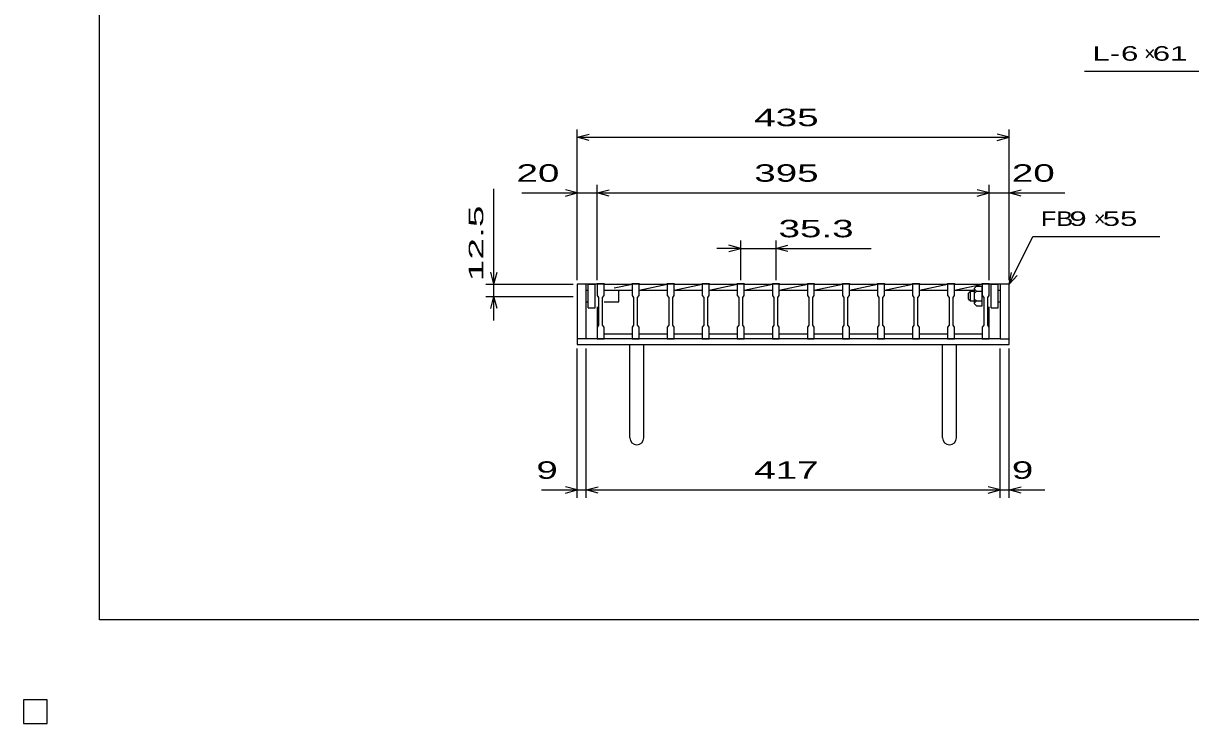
# Model space of a CAD drawing. Units: millimetres, scale not verified. Extents: x -1456 to 1389, y -1026 to 839.
# Drawn here: x -1456 to -280, y -1026 to -320 of the extents above; entities that cross this region are included whole.
import ezdxf
from ezdxf.enums import TextEntityAlignment as Align

# ---------------------------------------------------------------- set-up
doc = ezdxf.new("R2010")
doc.units = ezdxf.units.MM
doc.header["$LTSCALE"] = 8
for name, color, linetype, lineweight in [('0_2', 150, 'Continuous', 25), ('16', 3, 'Continuous', 25), ('19', 6, 'Continuous', 25), ('22', 4, 'Continuous', 25)]:
    doc.layers.add(name, color=color, linetype=linetype, lineweight=lineweight)
doc.styles.add('ベクトル', font='')
doc.styles.get('ベクトル').set_extended_font_data('ベクトル')

msp = doc.modelspace()

# ---------------------------------------------------------------- linework, layer by layer
at = {"layer": '0_2'}
for p, q in [((-1379.2, -921.2), (-1379.2, 838.8)), ((1388.8, -921.2), (-1379.2, -921.2))]:
    msp.add_line(p, q, dxfattribs=at)
at = {"layer": '16'}
for p, q in [((-878, -583), (-878, -582.3)), ((-878, -582.3), (-871, -582.3)), ((-878, -583), (-878, -594.5)), ((-871, -583), (-878, -583)), ((-878, -583), (-878, -594)), ((-871, -582.3), (-871, -583)), ((-871, -594.5), (-871, -583)), ((-871, -583), (-842.7, -583)), ((-861, -586.88), (-842.7, -583)), ((-842.7, -583), (-842.7, -582.3)), ((-842.7, -582.3), (-835.7, -582.3)), ((-842.7, -583), (-842.7, -594.5)), ((-835.7, -583), (-842.7, -583)), ((-835.7, -582.3), (-835.7, -583)), ((-835.7, -594.5), (-835.7, -583)), ((-835.7, -583), (-807.4, -583)), ((-835.7, -589), (-807.4, -583)), ((-807.4, -583), (-807.4, -582.3)), ((-807.4, -582.3), (-800.4, -582.3)), ((-807.4, -583), (-807.4, -594.5)), ((-800.4, -583), (-807.4, -583)), ((-800.4, -582.3), (-800.4, -583)), ((-800.4, -594.5), (-800.4, -583)), ((-800.4, -583), (-772.1, -583)), ((-800.4, -589), (-772.1, -583)), ((-772.1, -583), (-772.1, -582.3)), ((-772.1, -582.3), (-765.1, -582.3)), ((-772.1, -583), (-772.1, -594.5)), ((-765.1, -583), (-772.1, -583)), ((-765.1, -582.3), (-765.1, -583)), ((-765.1, -594.5), (-765.1, -583)), ((-765.1, -583), (-736.8, -583)), ((-765.1, -589), (-736.8, -583)), ((-736.8, -583), (-736.8, -582.3)), ((-736.8, -582.3), (-729.8, -582.3)), ((-736.8, -583), (-736.8, -594.5)), ((-729.8, -583), (-736.8, -583)), ((-729.8, -582.3), (-729.8, -583)), ((-729.8, -594.5), (-729.8, -583)), ((-729.8, -583), (-701.5, -583)), ((-729.8, -589), (-701.5, -583)), ((-701.5, -583), (-701.5, -582.3)), ((-701.5, -582.3), (-694.5, -582.3)), ((-701.5, -583), (-701.5, -594.5)), ((-694.5, -583), (-701.5, -583)), ((-694.5, -582.3), (-694.5, -583)), ((-694.5, -594.5), (-694.5, -583)), ((-694.5, -583), (-666.2, -583)), ((-694.5, -589), (-666.2, -583)), ((-666.2, -583), (-666.2, -582.3)), ((-666.2, -582.3), (-659.2, -582.3)), ((-666.2, -583), (-666.2, -594.5)), ((-659.2, -583), (-666.2, -583)), ((-659.2, -582.3), (-659.2, -583)), ((-659.2, -594.5), (-659.2, -583)), ((-659.2, -583), (-630.9, -583)), ((-659.2, -589), (-630.9, -583)), ((-630.9, -583), (-630.9, -582.3)), ((-630.9, -582.3), (-623.9, -582.3)), ((-630.9, -583), (-630.9, -594.5)), ((-623.9, -583), (-630.9, -583)), ((-623.9, -582.3), (-623.9, -583)), ((-623.9, -594.5), (-623.9, -583)), ((-623.9, -583), (-595.6, -583)), ((-623.9, -589), (-595.6, -583)), ((-595.6, -583), (-595.6, -582.3)), ((-595.6, -582.3), (-588.6, -582.3)), ((-595.6, -583), (-595.6, -594.5)), ((-588.6, -583), (-595.6, -583)), ((-588.6, -582.3), (-588.6, -583)), ((-588.6, -594.5), (-588.6, -583)), ((-588.6, -583), (-560.3, -583)), ((-588.6, -589), (-560.3, -583)), ((-560.3, -583), (-560.3, -582.3)), ((-560.3, -582.3), (-553.3, -582.3)), ((-560.3, -583), (-560.3, -594.5)), ((-553.3, -583), (-560.3, -583)), ((-553.3, -582.3), (-553.3, -583)), ((-553.3, -594.5), (-553.3, -583)), ((-553.3, -583), (-525, -583)), ((-553.3, -589), (-525, -583)), ((-525, -583), (-525, -582.3)), ((-525, -582.3), (-518, -582.3)), ((-525, -583), (-525, -594.5)), ((-518, -583), (-525, -583)), ((-518, -582.3), (-518, -583)), ((-518, -594.5), (-518, -583)), ((-518, -583), (-490, -583)), ((-518, -589), (-490, -583.064)), ((-490, -583), (-490, -582.3)), ((-490, -582.3), (-483, -582.3)), ((-490, -583), (-490, -594.5)), ((-483, -583), (-490, -583)), ((-483, -582.3), (-483, -583)), ((-483, -594.5), (-483, -583)), ((-483, -594), (-483, -583)), ((-878, -594.5), (-876.5, -596.5)), ((-876.5, -596.5), (-876.5, -624.5)), ((-872.5, -596.5), (-871, -594.5)), ((-872.5, -624.5), (-872.5, -596.5)), ((-856, -589), (-842.7, -589)), ((-842.7, -594.5), (-841.2, -596.5)), ((-841.2, -596.5), (-841.2, -624.5)), ((-837.2, -596.5), (-835.7, -594.5)), ((-837.2, -624.5), (-837.2, -596.5)), ((-835.7, -589), (-807.4, -589)), ((-807.4, -594.5), (-805.9, -596.5)), ((-805.9, -596.5), (-805.9, -624.5)), ((-801.9, -596.5), (-800.4, -594.5)), ((-801.9, -624.5), (-801.9, -596.5)), ((-800.4, -589), (-772.1, -589)), ((-772.1, -594.5), (-770.6, -596.5)), ((-770.6, -596.5), (-770.6, -624.5)), ((-766.6, -596.5), (-765.1, -594.5)), ((-766.6, -624.5), (-766.6, -596.5)), ((-765.1, -589), (-736.8, -589)), ((-736.8, -594.5), (-735.3, -596.5)), ((-735.3, -596.5), (-735.3, -624.5)), ((-731.3, -596.5), (-729.8, -594.5)), ((-731.3, -624.5), (-731.3, -596.5)), ((-729.8, -589), (-701.5, -589)), ((-701.5, -594.5), (-700, -596.5)), ((-700, -596.5), (-700, -624.5)), ((-696, -596.5), (-694.5, -594.5)), ((-696, -624.5), (-696, -596.5)), ((-694.5, -589), (-666.2, -589)), ((-666.2, -594.5), (-664.7, -596.5)), ((-664.7, -596.5), (-664.7, -624.5)), ((-660.7, -596.5), (-659.2, -594.5)), ((-660.7, -624.5), (-660.7, -596.5)), ((-659.2, -589), (-630.9, -589)), ((-630.9, -594.5), (-629.4, -596.5)), ((-629.4, -596.5), (-629.4, -624.5)), ((-625.4, -596.5), (-623.9, -594.5)), ((-625.4, -624.5), (-625.4, -596.5)), ((-623.9, -589), (-595.6, -589)), ((-595.6, -594.5), (-594.1, -596.5)), ((-594.1, -596.5), (-594.1, -624.5)), ((-590.1, -596.5), (-588.6, -594.5)), ((-590.1, -624.5), (-590.1, -596.5)), ((-588.6, -589), (-560.3, -589)), ((-560.3, -594.5), (-558.8, -596.5)), ((-558.8, -596.5), (-558.8, -624.5)), ((-554.8, -596.5), (-553.3, -594.5)), ((-554.8, -624.5), (-554.8, -596.5)), ((-553.3, -589), (-525, -589)), ((-525, -594.5), (-523.5, -596.5)), ((-523.5, -596.5), (-523.5, -624.5)), ((-519.5, -596.5), (-518, -594.5)), ((-519.5, -624.5), (-519.5, -596.5)), ((-518, -589), (-499, -589)), ((-490, -594.5), (-488.5, -596.5)), ((-488.5, -596.5), (-488.5, -624.5)), ((-484.5, -596.5), (-483, -594.5)), ((-484.5, -624.5), (-484.5, -596.5)), ((-878, -606), (-878, -633)), ((-483, -633), (-483, -606)), ((-876.5, -624.5), (-878, -626.5)), ((-878, -626.5), (-878, -638)), ((-871, -626.5), (-872.5, -624.5)), ((-871, -638), (-871, -626.5)), ((-871, -633), (-842.7, -633)), ((-841.2, -624.5), (-842.7, -626.5)), ((-842.7, -626.5), (-842.7, -638)), ((-835.7, -626.5), (-837.2, -624.5)), ((-835.7, -638), (-835.7, -626.5)), ((-835.7, -633), (-807.4, -633)), ((-805.9, -624.5), (-807.4, -626.5)), ((-807.4, -626.5), (-807.4, -638)), ((-800.4, -626.5), (-801.9, -624.5)), ((-800.4, -638), (-800.4, -626.5)), ((-800.4, -633), (-772.1, -633)), ((-770.6, -624.5), (-772.1, -626.5)), ((-772.1, -626.5), (-772.1, -638)), ((-765.1, -626.5), (-766.6, -624.5)), ((-765.1, -638), (-765.1, -626.5)), ((-765.1, -633), (-736.8, -633)), ((-735.3, -624.5), (-736.8, -626.5)), ((-736.8, -626.5), (-736.8, -638)), ((-729.8, -626.5), (-731.3, -624.5)), ((-729.8, -638), (-729.8, -626.5)), ((-729.8, -633), (-701.5, -633)), ((-700, -624.5), (-701.5, -626.5)), ((-701.5, -626.5), (-701.5, -638)), ((-694.5, -626.5), (-696, -624.5)), ((-694.5, -638), (-694.5, -626.5)), ((-694.5, -633), (-666.2, -633)), ((-664.7, -624.5), (-666.2, -626.5)), ((-666.2, -626.5), (-666.2, -638)), ((-659.2, -626.5), (-660.7, -624.5)), ((-659.2, -638), (-659.2, -626.5)), ((-659.2, -633), (-630.9, -633)), ((-629.4, -624.5), (-630.9, -626.5)), ((-630.9, -626.5), (-630.9, -638)), ((-623.9, -626.5), (-625.4, -624.5)), ((-623.9, -638), (-623.9, -626.5)), ((-623.9, -633), (-595.6, -633)), ((-594.1, -624.5), (-595.6, -626.5)), ((-595.6, -626.5), (-595.6, -638)), ((-588.6, -626.5), (-590.1, -624.5)), ((-588.6, -638), (-588.6, -626.5)), ((-588.6, -633), (-560.3, -633)), ((-558.8, -624.5), (-560.3, -626.5)), ((-560.3, -626.5), (-560.3, -638)), ((-553.3, -626.5), (-554.8, -624.5)), ((-553.3, -638), (-553.3, -626.5)), ((-553.3, -633), (-525, -633)), ((-523.5, -624.5), (-525, -626.5)), ((-525, -626.5), (-525, -638)), ((-518, -626.5), (-519.5, -624.5)), ((-518, -638), (-518, -626.5)), ((-518, -633), (-490, -633)), ((-488.5, -624.5), (-490, -626.5)), ((-490, -626.5), (-490, -638)), ((-483, -626.5), (-484.5, -624.5)), ((-483, -638), (-483, -626.5)), ((-878, -638), (-871, -638)), ((-842.7, -638), (-835.7, -638)), ((-807.4, -638), (-800.4, -638)), ((-772.1, -638), (-765.1, -638)), ((-736.8, -638), (-729.8, -638)), ((-701.5, -638), (-694.5, -638)), ((-666.2, -638), (-659.2, -638)), ((-630.9, -638), (-623.9, -638)), ((-595.6, -638), (-588.6, -638)), ((-560.3, -638), (-553.3, -638)), ((-525, -638), (-518, -638)), ((-490, -638), (-483, -638)), ((-1432, -1002), (-1456, -1002)), ((-1456, -1002), (-1456, -1026)), ((-1432, -1002), (-1456, -1002)), ((-1456, -1002), (-1456, -1026)), ((-1432, -1002), (-1456, -1002)), ((-1456, -1002), (-1456, -1026)), ((-1432, -1002), (-1456, -1002)), ((-1456, -1002), (-1456, -1026)), ((-1432, -1002), (-1456, -1002)), ((-1456, -1002), (-1456, -1026)), ((-1432, -1026), (-1432, -1002)), ((-1432, -1026), (-1432, -1002)), ((-1432, -1026), (-1432, -1002)), ((-1432, -1026), (-1432, -1002)), ((-1432, -1026), (-1432, -1002)), ((-1456, -1026), (-1432, -1026)), ((-1456, -1026), (-1432, -1026)), ((-1456, -1026), (-1432, -1026)), ((-1456, -1026), (-1432, -1026)), ((-1456, -1026), (-1432, -1026))]:
    msp.add_line(p, q, dxfattribs=at)
at = {"layer": '19'}
for p, q in [((-878, -583), (-898, -583)), ((-898, -583), (-898, -644)), ((-889, -638), (-889, -583)), ((-887, -583), (-880, -583)), ((-887, -607), (-887, -583)), ((-880, -607), (-880, -583)), ((-498, -587), (-496, -585)), ((-498, -603), (-498, -587)), ((-496, -585), (-490, -585)), ((-490, -605), (-490, -585)), ((-463, -583), (-483, -583)), ((-481, -583), (-474, -583)), ((-481, -607), (-481, -583)), ((-474, -607), (-474, -583)), ((-472, -583), (-472, -638)), ((-463, -644), (-463, -583)), ((-889, -589), (-887, -589)), ((-871, -589), (-856, -589)), ((-856, -601), (-856, -589)), ((-504, -592), (-502, -590)), ((-504, -598), (-504, -592)), ((-504, -598), (-502, -600)), ((-502, -590), (-498, -590)), ((-502, -600), (-502, -590)), ((-498, -588), (-496, -590)), ((-498, -592), (-496, -590)), ((-498, -598), (-496, -600)), ((-496, -590), (-490, -590)), ((-474, -589), (-472, -589)), ((-889, -601), (-887, -601)), ((-887, -607), (-880, -607)), ((-871, -601), (-856, -601)), ((-502, -600), (-498, -600)), ((-498, -602), (-496, -600)), ((-498, -603), (-496, -605)), ((-496, -600), (-490, -600)), ((-496, -605), (-490, -605)), ((-481, -607), (-474, -607)), ((-474, -601), (-472, -601)), ((-889, -638), (-898, -638)), ((-898, -644), (-463, -644)), ((-472, -638), (-889, -638)), ((-845, -738), (-845, -644)), ((-831, -738), (-831, -644)), ((-530, -738), (-530, -644)), ((-516, -738), (-516, -644)), ((-472, -638), (-463, -638))]:
    msp.add_line(p, q, dxfattribs=at)
for centre in [(-838, -738), (-523, -738)]:
    msp.add_arc(centre, 7, 180, 0, dxfattribs=at)
at = {"layer": '22'}
for p, q in [((-387, -368.5), (-227, -368.5)), ((-898, -579), (-898, -427)), ((-898, -435), (-886, -431.8)), ((-886, -438.2), (-898, -435)), ((-898, -435), (-463, -435)), ((-463, -435), (-475, -431.8)), ((-475, -438.2), (-463, -435)), ((-463, -579), (-463, -427)), ((-982, -583), (-982, -487)), ((-954, -491), (-898, -491)), ((-898, -491), (-910, -487.8)), ((-910, -494.2), (-898, -491)), ((-898, -579), (-898, -483)), ((-898, -491), (-878, -491)), ((-878, -579), (-878, -483)), ((-878, -491), (-866, -487.8)), ((-866, -494.2), (-878, -491)), ((-878, -491), (-483, -491)), ((-483, -491), (-495, -487.8)), ((-495, -494.2), (-483, -491)), ((-483, -579), (-483, -483)), ((-483, -491), (-463, -491)), ((-463, -579), (-463, -483)), ((-463, -491), (-451, -487.8)), ((-451, -494.2), (-463, -491)), ((-463, -491), (-407, -491)), ((-733.3, -579), (-733.3, -539)), ((-698, -539), (-698, -579)), ((-463, -583), (-439, -535)), ((-439, -535), (-311, -535)), ((-733.3, -547), (-757.3, -547)), ((-733.3, -547), (-745.3, -543.8)), ((-745.3, -550.2), (-733.3, -547)), ((-733.3, -547), (-698, -547)), ((-698, -547), (-686, -543.8)), ((-686, -550.2), (-698, -547)), ((-698, -547), (-602, -547)), ((-982, -583), (-985.2, -571)), ((-982, -583), (-978.8, -571)), ((-463, -583), (-460.6, -571.32)), ((-463, -583), (-455, -574.2)), ((-990, -583), (-902, -583)), ((-982, -595.5), (-982, -583)), ((-990, -595.5), (-902, -595.5)), ((-985.2, -607.5), (-982, -595.5)), ((-978.8, -607.5), (-982, -595.5)), ((-982, -619.5), (-982, -595.5)), ((-898, -798.4), (-898, -648)), ((-889, -798.4), (-889, -648)), ((-472, -798.4), (-472, -648)), ((-463, -798.4), (-463, -648)), ((-898, -790.4), (-910, -787.2)), ((-889, -790.4), (-877, -787.2)), ((-472, -790.4), (-484, -787.2)), ((-463, -790.4), (-451, -787.2)), ((-934, -790.4), (-898, -790.4)), ((-910, -793.6), (-898, -790.4)), ((-898, -790.4), (-889, -790.4)), ((-877, -793.6), (-889, -790.4)), ((-889, -790.4), (-472, -790.4)), ((-484, -793.6), (-472, -790.4)), ((-472, -790.4), (-463, -790.4)), ((-451, -793.6), (-463, -790.4)), ((-463, -790.4), (-427, -790.4))]:
    msp.add_line(p, q, dxfattribs=at)
at = {"layer": '22', "color": 2}
for p, q in [((-1432, -1002), (-1456, -1002)), ((-1456, -1002), (-1456, -1026)), ((-1432, -1002), (-1456, -1002)), ((-1456, -1002), (-1456, -1026)), ((-1432, -1002), (-1456, -1002)), ((-1456, -1002), (-1456, -1026)), ((-1432, -1026), (-1432, -1002)), ((-1432, -1026), (-1432, -1002)), ((-1432, -1026), (-1432, -1002)), ((-1456, -1026), (-1432, -1026)), ((-1456, -1026), (-1432, -1026)), ((-1456, -1026), (-1432, -1026))]:
    msp.add_line(p, q, dxfattribs=at)

# ---------------------------------------------------------------- texts
at = {"layer": '22', "color": 2, "style": 'ベクトル'}
for s, height, width, p in [('L-', 14.66, 1.6, (-379, -350.5)), (' 6 ', 14.66, 1.6, (-359, -350.5)), (' 61 ', 14.66, 1.6, (-327, -350.5)), (' 435 ', 17.6, 1.65, (-730.5, -415)), (' 20 ', 17.6, 1.65, (-970, -471)), (' 395 ', 17.6, 1.65, (-730.5, -471)), (' 20 ', 17.6, 1.65, (-471, -471)), ('FB', 14.66, 1.3, (-431, -517)), (' 9 ', 14.66, 1.6, (-411, -517)), (' 55 ', 14.66, 1.6, (-377.4, -517)), (' 35.3 ', 17.6, 1.65, (-706, -527)), (' 9 ', 17.6, 1.65, (-950, -770.4)), (' 417 ', 17.6, 1.65, (-730.5, -770.4)), (' 9 ', 17.6, 1.65, (-471, -770.4))]:
    msp.add_text(s, height=height, dxfattribs=dict(at, width=width)).set_placement(p, align=Align.MIDDLE_LEFT)
for p in [(-327, -350.5), (-377.4, -517)]:
    msp.add_text('×', height=14.66, dxfattribs=at).set_placement(p, align=Align.MIDDLE_LEFT)
at = {"layer": '22', "color": 2, "style": 'ベクトル', "width": 2}
msp.add_text(' 12.5 ', height=14.66, rotation=90, dxfattribs=at).set_placement((-1000, -591), align=Align.MIDDLE_LEFT)

doc.saveas('drawing.dxf')
